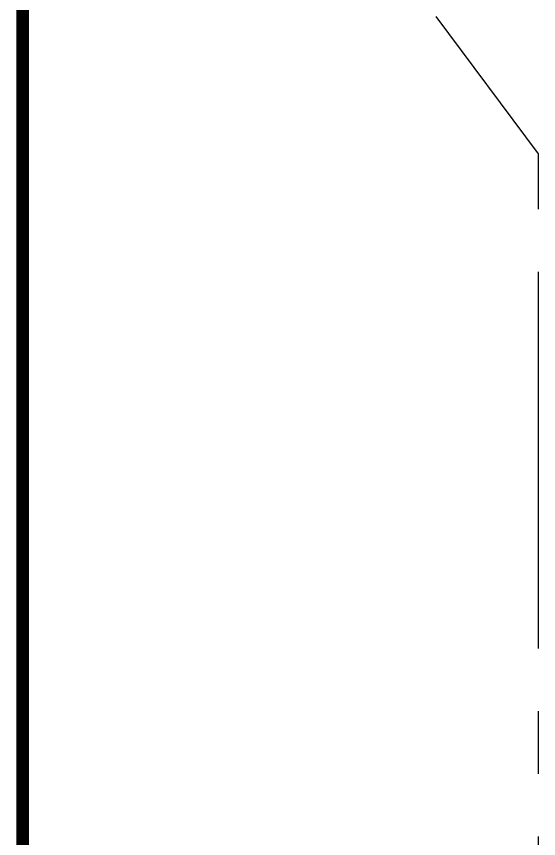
# Model space of a CAD drawing. Header units: millimetres. Extents: x 1167879 to 1231451, y -5731814 to -5645217.
# Drawn here: x 1201602 to 1202642, y -5699937 to -5698300 of the extents above; entities that cross this region are included whole.
import ezdxf

# ---------------------------------------------------------------- set-up
doc = ezdxf.new("R2010")
doc.units = ezdxf.units.MM
doc.header["$LTSCALE"] = 1000
doc.header["$MEASUREMENT"] = 0
for name, pattern in [('AUDIT_D_120904163729-0', [0]), ('T8(T9 IS SIMILAR) - DIMENSION & TEXTING$0$T8_REFUGE COLUMNS$0$HIDDEN', [0.375, 0.25, -0.125]), ('T8_REFUGE COLUMNS$0$CENTER2', [1.125, 0.75, -0.125, 0.125, -0.125])]:
    doc.linetypes.add(name, pattern=pattern)
doc.layers.get('0').update_dxf_attribs({"linetype": 'AUDIT_D_120904163729-0'})
for name, color, linetype in [('T8(T9 IS SIMILAR)$0$$6$a-beam 2', 50, 'Continuous'), ('T8_REFUGE COLUMNS$0$A-CENTERLINE', 193, 'T8_REFUGE COLUMNS$0$CENTER2'), ('T8_TYPICAL COLUMNS$0$A-RCC COLS', 3, 'Continuous')]:
    doc.layers.add(name, color=color, linetype=linetype)
doc.layers.add('T8(T9 IS SIMILAR)$0$D&W', color=8, linetype='Continuous', lineweight=25)

# ---------------------------------------------------------------- blocks, each defined once
blk = doc.blocks.new('T8(T9 IS SIMILAR) - DIMENSION & TEXTING')
at = {"color": 4, "linetype": 'T8(T9 IS SIMILAR) - DIMENSION & TEXTING$0$T8_REFUGE COLUMNS$0$HIDDEN', "ltscale": 5, "const_width": 25, "elevation": 0.1}
blk.add_lwpolyline([(1201614.3, -5696849.1), (1201614.3, -5701090.9)], dxfattribs=at)
blk = doc.blocks.new('T8_REFUGE COLUMNS')
at = {"layer": 'T8_REFUGE COLUMNS$0$A-CENTERLINE'}
for p, q in [((1202642.1, -5698573.6), (1202437.8, -5698299.6)), ((1202642.1, -5728808.5), (1202642.1, -5698573.6))]:
    blk.add_line(p, q, dxfattribs=at)
blk = doc.blocks.new('T8_TYPICAL COLUMNS')
at = {"layer": 'T8_TYPICAL COLUMNS$0$A-RCC COLS', "linetype": 'ByBlock'}
blk.add_blockref('T8_REFUGE COLUMNS', (0, 0), dxfattribs=at)
blk = doc.blocks.new('T8(T9 IS SIMILAR)')
at = {"layer": 'T8(T9 IS SIMILAR)$0$D&W', "linetype": 'ByBlock'}
blk.add_blockref('T8_TYPICAL COLUMNS', (0, 0), dxfattribs=at)
at = {"layer": 'T8(T9 IS SIMILAR)$0$$6$a-beam 2', "linetype": 'ByBlock'}
blk.add_blockref('T8(T9 IS SIMILAR) - DIMENSION & TEXTING', (0, 0), dxfattribs=at)

msp = doc.modelspace()

# ---------------------------------------------------------------- block references
at = {"linetype": 'ByBlock'}
msp.add_blockref('T8(T9 IS SIMILAR) - DIMENSION & TEXTING', (0, 0), dxfattribs=at)

# ---------------------------------------------------------------- next in the draw order: block references
msp.add_blockref('T8(T9 IS SIMILAR)', (0, 0), dxfattribs=at)

doc.saveas('drawing.dxf')
